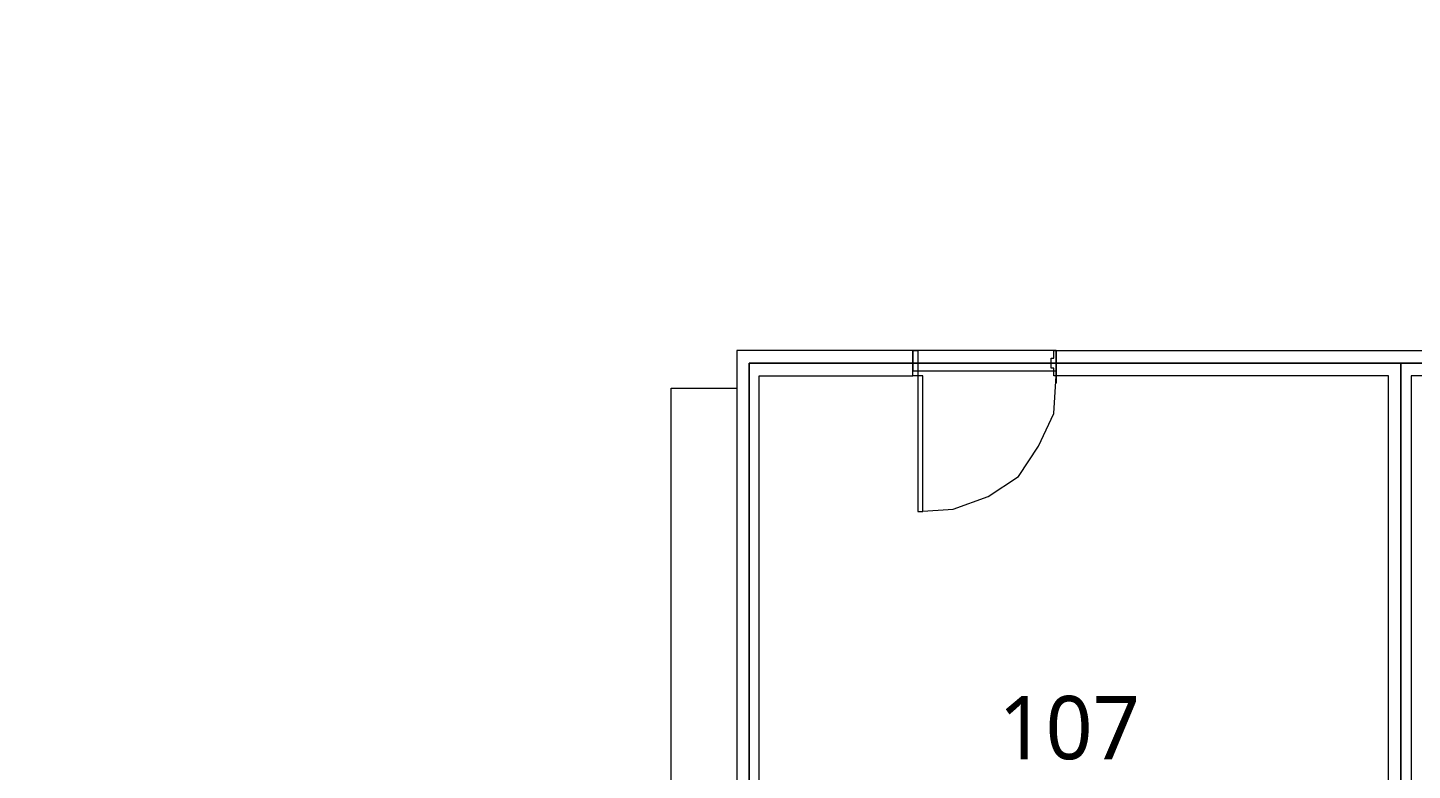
# Model space of a CAD drawing. Header units: millimetres. Extents: x -4011 to 126995, y -1911 to 106700.
# Drawn here: x 74475 to 83028, y 24811 to 29399 of the extents above; entities that cross this region are included whole.
import ezdxf

# ---------------------------------------------------------------- set-up
doc = ezdxf.new("R2010")
doc.units = ezdxf.units.MM
doc.layers.add('PDF_문자', color=7, linetype='Continuous')
doc.layers.add('PDF_형상', color=7, linetype='Continuous')
doc.styles.add('PDF 맑은 고딕', font='malgun.ttf')

msp = doc.modelspace()

# ---------------------------------------------------------------- linework, layer by layer
at = {"layer": 'PDF_형상', "lineweight": 5}
for points in [[(71704.7, 42217.6), (71704.7, 30979.3), (67057, 30979.3), (67057, 29720.2), (64445.6, 29720.2), (64445.6, 29673.6), (62471.5, 29673.6), (62471.5, 27326.4), (71968.9, 27326.4), (71968.9, 23720.2), (78932.6, 23720.2), (78932.6, 27326.4), (94538.9, 27326.4), (94538.9, 29720.2), (86456, 29720.2), (84202.1, 29720.2), (84202.1, 30979.3), (82958.5, 30979.3), (82958.5, 30886), (76694.3, 30886), (76694.3, 38968.9), (79321.2, 38968.9), (79321.2, 42668.4)], [(78994.8, 21077.7), (78994.8, 27248.7), (79943, 27248.7), (79943, 27404.1), (78854.9, 27404.1), (78854.9, 21077.7)], [(79974.1, 26409.3), (80005.2, 26409.3), (80005.2, 27248.7), (79974.1, 27248.7), (79974.1, 26409.3), (80191.7, 26424.9), (80409.3, 26502.6), (80595.9, 26626.9), (80720.2, 26813.5), (80813.5, 27015.5), (80829, 27248.7), (80813.5, 27248.7), (80813.5, 27295.3), (80797.9, 27295.3), (80797.9, 27357.5), (80813.5, 27357.5), (80813.5, 27404.1), (80829, 27404.1), (80829, 27202.1)], [(84621.8, 27404.1), (84621.8, 27248.7), (83020.7, 27248.7), (83020.7, 20564.8), (82880.8, 20564.8), (82880.8, 27248.7)], [(78854.9, 23968.9), (78450.8, 23968.9), (78450.8, 27171), (78854.9, 27171)]]:
    msp.add_lwpolyline(points, dxfattribs=at)
for points in [[(79974.1, 27295.3), (79974.1, 27248.7), (79943, 27248.7), (79943, 27404.1), (79974.1, 27404.1), (79974.1, 27357.5)], [(79943, 27279.8), (80829, 27279.8), (80829, 27404.1), (79943, 27404.1)], [(84621.8, 27404.1), (84621.8, 27248.7), (83020.7, 27248.7), (83020.7, 20564.8), (82880.8, 20564.8), (82880.8, 27248.7), (80829, 27248.7), (80829, 27404.1)], [(78932.6, 27326.4), (78932.6, 23720.2), (78932.6, 20471.5), (82958.5, 20471.5), (82958.5, 27326.4)], [(82958.5, 27326.4), (82958.5, 20471.5), (86393.8, 20471.5), (86393.8, 27326.4)]]:
    msp.add_lwpolyline(points, close=True, dxfattribs=at)

# ---------------------------------------------------------------- texts
at = {"layer": 'PDF_문자', "insert": (80471.6, 25071.9), "char_height": 391.03, "attachment_point": 4, "style": 'PDF 맑은 고딕'}
msp.add_mtext('107', dxfattribs=at)

doc.saveas('drawing.dxf')
